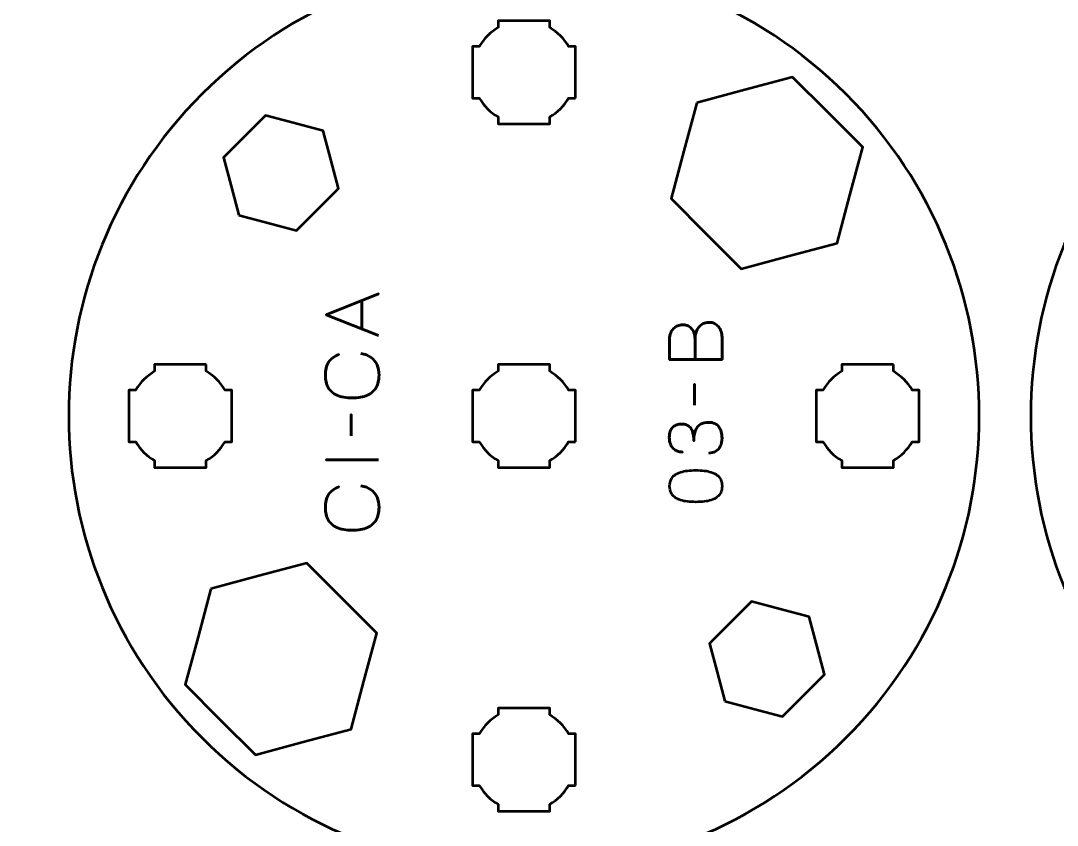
# Model space of a CAD drawing. Header units: centimetres. Extents: x -21 to 0, y -29.7 to 0.
# Drawn here: x -17.33 to -11.3, y -11.23 to -6.55 of the extents above; entities that cross this region are included whole.
import ezdxf

# ---------------------------------------------------------------- set-up
doc = ezdxf.new("R2010")
doc.units = ezdxf.units.CM
doc.header["$MEASUREMENT"] = 0
doc.layers.add('Layer 1', color=7, linetype='Continuous')

msp = doc.modelspace()

# ---------------------------------------------------------------- linework, layer by layer
at = {"layer": 'Layer 1', "color": 1, "lineweight": 53}
msp.add_open_spline([(-21.00003, -29.19995), (-21.00003, -29.19995), (-21.00003, -2.29992), (-21.00003, -2.29992), (-21.00003, -2.29992), (-21.00003, -2.21709), (-20.93286, -2.14992), (-20.85003, -2.14992), (-20.85003, -2.14992), (-20.7672, -2.14992), (-20.70003, -2.08275), (-20.70003, -1.99992), (-20.70003, -1.99992), (-20.70003, -1.91709), (-20.7672, -1.84992), (-20.85003, -1.84992), (-20.85003, -1.84992), (-20.93286, -1.84992), (-21.00003, -1.78275), (-21.00003, -1.69992), (-21.00003, -1.69992), (-21.00003, -1.61709), (-20.93286, -1.54992), (-20.85003, -1.54992), (-20.85003, -1.54992), (-20.7672, -1.54992), (-20.70003, -1.48275), (-20.70003, -1.39992), (-20.70003, -1.39992), (-20.70003, -1.31709), (-20.7672, -1.24992), (-20.85003, -1.24992), (-20.85003, -1.24992), (-20.93286, -1.24992), (-21.00003, -1.18275), (-21.00003, -1.09992), (-21.00003, -1.09992), (-21.00003, -1.09992), (-21.00003, -0.49992), (-21.00003, -0.49992), (-21.00003, -0.49992), (-21.00003, -0.22295), (-20.77694, 0.00004), (-20.49994, 0.00004), (-20.49994, 0.00004), (-20.49994, 0.00004), (-0.50008, 0.00004), (-0.50008, 0.00004), (-0.50008, 0.00004), (-0.22294, 0.00004), (0.00002, -0.22295), (0.00002, -0.49992), (0.00002, -0.49992), (0.00002, -0.49992), (0.00002, -29.19995), (0.00002, -29.19995), (0.00002, -29.19995), (0.00002, -29.47695), (-0.22294, -29.70004), (-0.50008, -29.70004), (-0.50008, -29.70004), (-0.50008, -29.70004), (-20.49994, -29.70004), (-20.49994, -29.70004), (-20.49994, -29.70004), (-20.77694, -29.70004), (-21.00003, -29.47695), (-21.00003, -29.19995)], degree=3, knots=[0, 0, 0, 0, 0.0588235, 0.0588235, 0.0588235, 0.0588235, 0.1176471, 0.1176471, 0.1176471, 0.1176471, 0.1764706, 0.1764706, 0.1764706, 0.1764706, 0.2352941, 0.2352941, 0.2352941, 0.2352941, 0.2941176, 0.2941176, 0.2941176, 0.2941176, 0.3529412, 0.3529412, 0.3529412, 0.3529412, 0.4117647, 0.4117647, 0.4117647, 0.4117647, 0.4705882, 0.4705882, 0.4705882, 0.4705882, 0.5294118, 0.5294118, 0.5294118, 0.5294118, 0.5882353, 0.5882353, 0.5882353, 0.5882353, 0.6470588, 0.6470588, 0.6470588, 0.6470588, 0.7058824, 0.7058824, 0.7058824, 0.7058824, 0.7647059, 0.7647059, 0.7647059, 0.7647059, 0.8235294, 0.8235294, 0.8235294, 0.8235294, 0.8823529, 0.8823529, 0.8823529, 0.8823529, 0.9411765, 0.9411765, 0.9411765, 0.9411765, 1, 1, 1, 1], dxfattribs=at)
at = {"layer": 'Layer 1', "color": 3, "lineweight": 53}
for points in [[(-16.27376, -6.97604), (-15.23906, -5.94134), (-13.56082, -5.94134), (-12.52609, -6.97607), (-12.52609, -6.97607), (-11.49139, -8.01077), (-11.49139, -9.68901), (-12.52609, -10.72371), (-12.52609, -10.72371), (-13.56082, -11.75843), (-15.23906, -11.75843), (-16.27376, -10.72373), (-16.27376, -10.72373), (-17.30849, -9.68901), (-17.30849, -8.01077), (-16.27376, -6.97604)], [(-10.67382, -6.9761), (-9.63912, -5.9414), (-7.96088, -5.9414), (-6.92615, -6.97613), (-6.92615, -6.97613), (-5.89145, -8.01083), (-5.89145, -9.68907), (-6.92615, -10.72377), (-6.92615, -10.72377), (-7.96088, -11.75849), (-9.63912, -11.75849), (-10.67382, -10.72379), (-10.67382, -10.72379), (-11.70855, -9.68907), (-11.70855, -8.01083), (-10.67382, -6.9761)]]:
    msp.add_open_spline(points, degree=3, knots=[0, 0, 0, 0, 0.25, 0.25, 0.25, 0.25, 0.5, 0.5, 0.5, 0.5, 0.75, 0.75, 0.75, 0.75, 1, 1, 1, 1], dxfattribs=at)
at = {"layer": 'Layer 1', "lineweight": 53}
for points, knots in [([(-14.09997, -6.99992), (-14.09997, -6.99992), (-14.14017, -6.99992), (-14.14017, -6.99992), (-14.14017, -6.99992), (-14.1665, -7.04544), (-14.20446, -7.08337), (-14.24997, -7.1097), (-14.24997, -7.1097), (-14.24997, -7.1097), (-14.24997, -7.14992), (-14.24997, -7.14992), (-14.24997, -7.14992), (-14.24997, -7.14992), (-14.54997, -7.14992), (-14.54997, -7.14992), (-14.54997, -7.14992), (-14.54997, -7.14992), (-14.54997, -7.10973), (-14.54997, -7.10973), (-14.54997, -7.10973), (-14.5955, -7.0834), (-14.63349, -7.04545), (-14.65985, -6.99992), (-14.65985, -6.99992), (-14.65985, -6.99992), (-14.69997, -6.99992), (-14.69997, -6.99992), (-14.69997, -6.99992), (-14.69997, -6.99992), (-14.69997, -6.8545), (-14.69997, -6.8545), (-14.69997, -6.8545), (-14.69997, -6.8545), (-14.70003, -6.84985), (-14.70003, -6.84985), (-14.70003, -6.84985), (-14.70003, -6.84985), (-14.69997, -6.84521), (-14.69997, -6.84521), (-14.69997, -6.84521), (-14.69997, -6.84521), (-14.69997, -6.69992), (-14.69997, -6.69992), (-14.69997, -6.69992), (-14.69997, -6.69992), (-14.6599, -6.69992), (-14.6599, -6.69992), (-14.6599, -6.69992), (-14.63355, -6.65435), (-14.59555, -6.61634), (-14.54997, -6.58998), (-14.54997, -6.58998), (-14.54997, -6.58998), (-14.54997, -6.54992), (-14.54997, -6.54992), (-14.54997, -6.54992), (-14.54997, -6.54992), (-14.40669, -6.54992), (-14.40669, -6.54992), (-14.40669, -6.54992), (-14.40669, -6.54992), (-14.40002, -6.54984), (-14.40002, -6.54984), (-14.40002, -6.54984), (-14.40002, -6.54984), (-14.39334, -6.54992), (-14.39334, -6.54992), (-14.39334, -6.54992), (-14.39334, -6.54992), (-14.24997, -6.54992), (-14.24997, -6.54992), (-14.24997, -6.54992), (-14.24997, -6.54992), (-14.24997, -6.59002), (-14.24997, -6.59002), (-14.24997, -6.59002), (-14.20443, -6.61638), (-14.16645, -6.65437), (-14.14012, -6.69992), (-14.14012, -6.69992), (-14.14012, -6.69992), (-14.09997, -6.69992), (-14.09997, -6.69992), (-14.09997, -6.69992), (-14.09997, -6.69992), (-14.09997, -6.99992), (-14.09997, -6.99992)], [0, 0, 0, 0, 0.0454545, 0.0454545, 0.0454545, 0.0454545, 0.0909091, 0.0909091, 0.0909091, 0.0909091, 0.1363636, 0.1363636, 0.1363636, 0.1363636, 0.1818182, 0.1818182, 0.1818182, 0.1818182, 0.2272727, 0.2272727, 0.2272727, 0.2272727, 0.2727273, 0.2727273, 0.2727273, 0.2727273, 0.3181818, 0.3181818, 0.3181818, 0.3181818, 0.3636364, 0.3636364, 0.3636364, 0.3636364, 0.4090909, 0.4090909, 0.4090909, 0.4090909, 0.4545455, 0.4545455, 0.4545455, 0.4545455, 0.5, 0.5, 0.5, 0.5, 0.5454545, 0.5454545, 0.5454545, 0.5454545, 0.5909091, 0.5909091, 0.5909091, 0.5909091, 0.6363636, 0.6363636, 0.6363636, 0.6363636, 0.6818182, 0.6818182, 0.6818182, 0.6818182, 0.7272727, 0.7272727, 0.7272727, 0.7272727, 0.7727273, 0.7727273, 0.7727273, 0.7727273, 0.8181818, 0.8181818, 0.8181818, 0.8181818, 0.8636364, 0.8636364, 0.8636364, 0.8636364, 0.9090909, 0.9090909, 0.9090909, 0.9090909, 0.9545455, 0.9545455, 0.9545455, 0.9545455, 1, 1, 1, 1]), ([(-13.39397, -7.02743), (-13.39397, -7.02743), (-13.11514, -6.95272), (-13.11514, -6.95272), (-13.11514, -6.95272), (-13.11514, -6.95272), (-12.8363, -6.878), (-12.8363, -6.878), (-12.8363, -6.878), (-12.8363, -6.878), (-12.63217, -7.08212), (-12.63217, -7.08212), (-12.63217, -7.08212), (-12.63217, -7.08212), (-12.42805, -7.28625), (-12.42805, -7.28625), (-12.42805, -7.28625), (-12.42805, -7.28625), (-12.50277, -7.56509), (-12.50277, -7.56509), (-12.50277, -7.56509), (-12.50277, -7.56509), (-12.57748, -7.84392), (-12.57748, -7.84392), (-12.57748, -7.84392), (-12.57748, -7.84392), (-12.85631, -7.91864), (-12.85631, -7.91864), (-12.85631, -7.91864), (-12.85631, -7.91864), (-13.13516, -7.99335), (-13.13516, -7.99335), (-13.13516, -7.99335), (-13.13516, -7.99335), (-13.33928, -7.78923), (-13.33928, -7.78923), (-13.33928, -7.78923), (-13.33928, -7.78923), (-13.5434, -7.58511), (-13.5434, -7.58511), (-13.5434, -7.58511), (-13.5434, -7.58511), (-13.46869, -7.30626), (-13.46869, -7.30626), (-13.46869, -7.30626), (-13.46869, -7.30626), (-13.39397, -7.02743), (-13.39397, -7.02743)], [0, 0, 0, 0, 0.0833333, 0.0833333, 0.0833333, 0.0833333, 0.1666667, 0.1666667, 0.1666667, 0.1666667, 0.25, 0.25, 0.25, 0.25, 0.3333333, 0.3333333, 0.3333333, 0.3333333, 0.4166667, 0.4166667, 0.4166667, 0.4166667, 0.5, 0.5, 0.5, 0.5, 0.5833333, 0.5833333, 0.5833333, 0.5833333, 0.6666667, 0.6666667, 0.6666667, 0.6666667, 0.75, 0.75, 0.75, 0.75, 0.8333333, 0.8333333, 0.8333333, 0.8333333, 0.9166667, 0.9166667, 0.9166667, 0.9166667, 1, 1, 1, 1]), ([(-16.0591, -7.68063), (-16.0591, -7.68063), (-16.10393, -7.51333), (-16.10393, -7.51333), (-16.10393, -7.51333), (-16.10393, -7.51333), (-16.14876, -7.34602), (-16.14876, -7.34602), (-16.14876, -7.34602), (-16.14876, -7.34602), (-16.02628, -7.22355), (-16.02628, -7.22355), (-16.02628, -7.22355), (-16.02628, -7.22355), (-15.90381, -7.10107), (-15.90381, -7.10107), (-15.90381, -7.10107), (-15.90381, -7.10107), (-15.7365, -7.1459), (-15.7365, -7.1459), (-15.7365, -7.1459), (-15.7365, -7.1459), (-15.5692, -7.19073), (-15.5692, -7.19073), (-15.5692, -7.19073), (-15.5692, -7.19073), (-15.52437, -7.35803), (-15.52437, -7.35803), (-15.52437, -7.35803), (-15.52437, -7.35803), (-15.47954, -7.52534), (-15.47954, -7.52534), (-15.47954, -7.52534), (-15.47954, -7.52534), (-15.60202, -7.64781), (-15.60202, -7.64781), (-15.60202, -7.64781), (-15.60202, -7.64781), (-15.72449, -7.77029), (-15.72449, -7.77029), (-15.72449, -7.77029), (-15.72449, -7.77029), (-15.8918, -7.72546), (-15.8918, -7.72546), (-15.8918, -7.72546), (-15.8918, -7.72546), (-16.0591, -7.68063), (-16.0591, -7.68063)], [0, 0, 0, 0, 0.0833333, 0.0833333, 0.0833333, 0.0833333, 0.1666667, 0.1666667, 0.1666667, 0.1666667, 0.25, 0.25, 0.25, 0.25, 0.3333333, 0.3333333, 0.3333333, 0.3333333, 0.4166667, 0.4166667, 0.4166667, 0.4166667, 0.5, 0.5, 0.5, 0.5, 0.5833333, 0.5833333, 0.5833333, 0.5833333, 0.6666667, 0.6666667, 0.6666667, 0.6666667, 0.75, 0.75, 0.75, 0.75, 0.8333333, 0.8333333, 0.8333333, 0.8333333, 0.9166667, 0.9166667, 0.9166667, 0.9166667, 1, 1, 1, 1]), ([(-16.24996, -8.54985), (-16.24996, -8.54985), (-16.24996, -8.59005), (-16.24996, -8.59005), (-16.24996, -8.59005), (-16.20444, -8.61638), (-16.16651, -8.65434), (-16.14018, -8.69985), (-16.14018, -8.69985), (-16.14018, -8.69985), (-16.09996, -8.69985), (-16.09996, -8.69985), (-16.09996, -8.69985), (-16.09996, -8.69985), (-16.09996, -8.99985), (-16.09996, -8.99985), (-16.09996, -8.99985), (-16.09996, -8.99985), (-16.14015, -8.99985), (-16.14015, -8.99985), (-16.14015, -8.99985), (-16.16648, -9.04538), (-16.20443, -9.08337), (-16.24996, -9.10973), (-16.24996, -9.10973), (-16.24996, -9.10973), (-16.24996, -9.14985), (-16.24996, -9.14985), (-16.24996, -9.14985), (-16.24996, -9.14985), (-16.39538, -9.14985), (-16.39538, -9.14985), (-16.39538, -9.14985), (-16.39538, -9.14985), (-16.40003, -9.14991), (-16.40003, -9.14991), (-16.40003, -9.14991), (-16.40003, -9.14991), (-16.40467, -9.14985), (-16.40467, -9.14985), (-16.40467, -9.14985), (-16.40467, -9.14985), (-16.54996, -9.14985), (-16.54996, -9.14985), (-16.54996, -9.14985), (-16.54996, -9.14985), (-16.54996, -9.10978), (-16.54996, -9.10978), (-16.54996, -9.10978), (-16.59553, -9.08343), (-16.63354, -9.04543), (-16.6599, -8.99985), (-16.6599, -8.99985), (-16.6599, -8.99985), (-16.69996, -8.99985), (-16.69996, -8.99985), (-16.69996, -8.99985), (-16.69996, -8.99985), (-16.69996, -8.85657), (-16.69996, -8.85657), (-16.69996, -8.85657), (-16.69996, -8.85657), (-16.70004, -8.8499), (-16.70004, -8.8499), (-16.70004, -8.8499), (-16.70004, -8.8499), (-16.69996, -8.84322), (-16.69996, -8.84322), (-16.69996, -8.84322), (-16.69996, -8.84322), (-16.69996, -8.69985), (-16.69996, -8.69985), (-16.69996, -8.69985), (-16.69996, -8.69985), (-16.65986, -8.69985), (-16.65986, -8.69985), (-16.65986, -8.69985), (-16.6335, -8.65431), (-16.59551, -8.61633), (-16.54996, -8.59), (-16.54996, -8.59), (-16.54996, -8.59), (-16.54996, -8.54985), (-16.54996, -8.54985), (-16.54996, -8.54985), (-16.54996, -8.54985), (-16.24996, -8.54985), (-16.24996, -8.54985)], [0, 0, 0, 0, 0.0454545, 0.0454545, 0.0454545, 0.0454545, 0.0909091, 0.0909091, 0.0909091, 0.0909091, 0.1363636, 0.1363636, 0.1363636, 0.1363636, 0.1818182, 0.1818182, 0.1818182, 0.1818182, 0.2272727, 0.2272727, 0.2272727, 0.2272727, 0.2727273, 0.2727273, 0.2727273, 0.2727273, 0.3181818, 0.3181818, 0.3181818, 0.3181818, 0.3636364, 0.3636364, 0.3636364, 0.3636364, 0.4090909, 0.4090909, 0.4090909, 0.4090909, 0.4545455, 0.4545455, 0.4545455, 0.4545455, 0.5, 0.5, 0.5, 0.5, 0.5454545, 0.5454545, 0.5454545, 0.5454545, 0.5909091, 0.5909091, 0.5909091, 0.5909091, 0.6363636, 0.6363636, 0.6363636, 0.6363636, 0.6818182, 0.6818182, 0.6818182, 0.6818182, 0.7272727, 0.7272727, 0.7272727, 0.7272727, 0.7727273, 0.7727273, 0.7727273, 0.7727273, 0.8181818, 0.8181818, 0.8181818, 0.8181818, 0.8636364, 0.8636364, 0.8636364, 0.8636364, 0.9090909, 0.9090909, 0.9090909, 0.9090909, 0.9545455, 0.9545455, 0.9545455, 0.9545455, 1, 1, 1, 1]), ([(-14.09997, -8.99992), (-14.09997, -8.99992), (-14.14017, -8.99992), (-14.14017, -8.99992), (-14.14017, -8.99992), (-14.1665, -9.04544), (-14.20446, -9.08337), (-14.24997, -9.1097), (-14.24997, -9.1097), (-14.24997, -9.1097), (-14.24997, -9.14992), (-14.24997, -9.14992), (-14.24997, -9.14992), (-14.24997, -9.14992), (-14.54997, -9.14992), (-14.54997, -9.14992), (-14.54997, -9.14992), (-14.54997, -9.14992), (-14.54997, -9.10973), (-14.54997, -9.10973), (-14.54997, -9.10973), (-14.5955, -9.0834), (-14.63349, -9.04545), (-14.65985, -8.99992), (-14.65985, -8.99992), (-14.65985, -8.99992), (-14.69997, -8.99992), (-14.69997, -8.99992), (-14.69997, -8.99992), (-14.69997, -8.99992), (-14.69997, -8.8545), (-14.69997, -8.8545), (-14.69997, -8.8545), (-14.69997, -8.8545), (-14.70003, -8.84985), (-14.70003, -8.84985), (-14.70003, -8.84985), (-14.70003, -8.84985), (-14.69997, -8.84521), (-14.69997, -8.84521), (-14.69997, -8.84521), (-14.69997, -8.84521), (-14.69997, -8.69992), (-14.69997, -8.69992), (-14.69997, -8.69992), (-14.69997, -8.69992), (-14.6599, -8.69992), (-14.6599, -8.69992), (-14.6599, -8.69992), (-14.63355, -8.65435), (-14.59555, -8.61634), (-14.54997, -8.58998), (-14.54997, -8.58998), (-14.54997, -8.58998), (-14.54997, -8.54992), (-14.54997, -8.54992), (-14.54997, -8.54992), (-14.54997, -8.54992), (-14.40669, -8.54992), (-14.40669, -8.54992), (-14.40669, -8.54992), (-14.40669, -8.54992), (-14.40002, -8.54984), (-14.40002, -8.54984), (-14.40002, -8.54984), (-14.40002, -8.54984), (-14.39334, -8.54992), (-14.39334, -8.54992), (-14.39334, -8.54992), (-14.39334, -8.54992), (-14.24997, -8.54992), (-14.24997, -8.54992), (-14.24997, -8.54992), (-14.24997, -8.54992), (-14.24997, -8.59002), (-14.24997, -8.59002), (-14.24997, -8.59002), (-14.20443, -8.61638), (-14.16645, -8.65437), (-14.14012, -8.69992), (-14.14012, -8.69992), (-14.14012, -8.69992), (-14.09997, -8.69992), (-14.09997, -8.69992), (-14.09997, -8.69992), (-14.09997, -8.69992), (-14.09997, -8.99992), (-14.09997, -8.99992)], [0, 0, 0, 0, 0.0454545, 0.0454545, 0.0454545, 0.0454545, 0.0909091, 0.0909091, 0.0909091, 0.0909091, 0.1363636, 0.1363636, 0.1363636, 0.1363636, 0.1818182, 0.1818182, 0.1818182, 0.1818182, 0.2272727, 0.2272727, 0.2272727, 0.2272727, 0.2727273, 0.2727273, 0.2727273, 0.2727273, 0.3181818, 0.3181818, 0.3181818, 0.3181818, 0.3636364, 0.3636364, 0.3636364, 0.3636364, 0.4090909, 0.4090909, 0.4090909, 0.4090909, 0.4545455, 0.4545455, 0.4545455, 0.4545455, 0.5, 0.5, 0.5, 0.5, 0.5454545, 0.5454545, 0.5454545, 0.5454545, 0.5909091, 0.5909091, 0.5909091, 0.5909091, 0.6363636, 0.6363636, 0.6363636, 0.6363636, 0.6818182, 0.6818182, 0.6818182, 0.6818182, 0.7272727, 0.7272727, 0.7272727, 0.7272727, 0.7727273, 0.7727273, 0.7727273, 0.7727273, 0.8181818, 0.8181818, 0.8181818, 0.8181818, 0.8636364, 0.8636364, 0.8636364, 0.8636364, 0.9090909, 0.9090909, 0.9090909, 0.9090909, 0.9545455, 0.9545455, 0.9545455, 0.9545455, 1, 1, 1, 1]), ([(-12.24996, -8.54985), (-12.24996, -8.54985), (-12.24996, -8.59005), (-12.24996, -8.59005), (-12.24996, -8.59005), (-12.20444, -8.61638), (-12.16651, -8.65434), (-12.14018, -8.69985), (-12.14018, -8.69985), (-12.14018, -8.69985), (-12.09996, -8.69985), (-12.09996, -8.69985), (-12.09996, -8.69985), (-12.09996, -8.69985), (-12.09996, -8.99985), (-12.09996, -8.99985), (-12.09996, -8.99985), (-12.09996, -8.99985), (-12.14015, -8.99985), (-12.14015, -8.99985), (-12.14015, -8.99985), (-12.16648, -9.04538), (-12.20443, -9.08337), (-12.24996, -9.10973), (-12.24996, -9.10973), (-12.24996, -9.10973), (-12.24996, -9.14985), (-12.24996, -9.14985), (-12.24996, -9.14985), (-12.24996, -9.14985), (-12.39538, -9.14985), (-12.39538, -9.14985), (-12.39538, -9.14985), (-12.39538, -9.14985), (-12.40003, -9.14991), (-12.40003, -9.14991), (-12.40003, -9.14991), (-12.40003, -9.14991), (-12.40467, -9.14985), (-12.40467, -9.14985), (-12.40467, -9.14985), (-12.40467, -9.14985), (-12.54996, -9.14985), (-12.54996, -9.14985), (-12.54996, -9.14985), (-12.54996, -9.14985), (-12.54996, -9.10978), (-12.54996, -9.10978), (-12.54996, -9.10978), (-12.59553, -9.08343), (-12.63354, -9.04543), (-12.6599, -8.99985), (-12.6599, -8.99985), (-12.6599, -8.99985), (-12.69996, -8.99985), (-12.69996, -8.99985), (-12.69996, -8.99985), (-12.69996, -8.99985), (-12.69996, -8.85657), (-12.69996, -8.85657), (-12.69996, -8.85657), (-12.69996, -8.85657), (-12.70004, -8.8499), (-12.70004, -8.8499), (-12.70004, -8.8499), (-12.70004, -8.8499), (-12.69996, -8.84322), (-12.69996, -8.84322), (-12.69996, -8.84322), (-12.69996, -8.84322), (-12.69996, -8.69985), (-12.69996, -8.69985), (-12.69996, -8.69985), (-12.69996, -8.69985), (-12.65986, -8.69985), (-12.65986, -8.69985), (-12.65986, -8.69985), (-12.6335, -8.65431), (-12.59551, -8.61633), (-12.54996, -8.59), (-12.54996, -8.59), (-12.54996, -8.59), (-12.54996, -8.54985), (-12.54996, -8.54985), (-12.54996, -8.54985), (-12.54996, -8.54985), (-12.24996, -8.54985), (-12.24996, -8.54985)], [0, 0, 0, 0, 0.0454545, 0.0454545, 0.0454545, 0.0454545, 0.0909091, 0.0909091, 0.0909091, 0.0909091, 0.1363636, 0.1363636, 0.1363636, 0.1363636, 0.1818182, 0.1818182, 0.1818182, 0.1818182, 0.2272727, 0.2272727, 0.2272727, 0.2272727, 0.2727273, 0.2727273, 0.2727273, 0.2727273, 0.3181818, 0.3181818, 0.3181818, 0.3181818, 0.3636364, 0.3636364, 0.3636364, 0.3636364, 0.4090909, 0.4090909, 0.4090909, 0.4090909, 0.4545455, 0.4545455, 0.4545455, 0.4545455, 0.5, 0.5, 0.5, 0.5, 0.5454545, 0.5454545, 0.5454545, 0.5454545, 0.5909091, 0.5909091, 0.5909091, 0.5909091, 0.6363636, 0.6363636, 0.6363636, 0.6363636, 0.6818182, 0.6818182, 0.6818182, 0.6818182, 0.7272727, 0.7272727, 0.7272727, 0.7272727, 0.7727273, 0.7727273, 0.7727273, 0.7727273, 0.8181818, 0.8181818, 0.8181818, 0.8181818, 0.8636364, 0.8636364, 0.8636364, 0.8636364, 0.9090909, 0.9090909, 0.9090909, 0.9090909, 0.9545455, 0.9545455, 0.9545455, 0.9545455, 1, 1, 1, 1]), ([(-16.2224, -9.85586), (-16.2224, -9.85586), (-15.94357, -9.78114), (-15.94357, -9.78114), (-15.94357, -9.78114), (-15.94357, -9.78114), (-15.66472, -9.70643), (-15.66472, -9.70643), (-15.66472, -9.70643), (-15.66472, -9.70643), (-15.4606, -9.91055), (-15.4606, -9.91055), (-15.4606, -9.91055), (-15.4606, -9.91055), (-15.25648, -10.11467), (-15.25648, -10.11467), (-15.25648, -10.11467), (-15.25648, -10.11467), (-15.33119, -10.39352), (-15.33119, -10.39352), (-15.33119, -10.39352), (-15.33119, -10.39352), (-15.40591, -10.67235), (-15.40591, -10.67235), (-15.40591, -10.67235), (-15.40591, -10.67235), (-15.68474, -10.74706), (-15.68474, -10.74706), (-15.68474, -10.74706), (-15.68474, -10.74706), (-15.96358, -10.82178), (-15.96358, -10.82178), (-15.96358, -10.82178), (-15.96358, -10.82178), (-16.16771, -10.61766), (-16.16771, -10.61766), (-16.16771, -10.61766), (-16.16771, -10.61766), (-16.37183, -10.41353), (-16.37183, -10.41353), (-16.37183, -10.41353), (-16.37183, -10.41353), (-16.29711, -10.13469), (-16.29711, -10.13469), (-16.29711, -10.13469), (-16.29711, -10.13469), (-16.2224, -9.85586), (-16.2224, -9.85586)], [0, 0, 0, 0, 0.0833333, 0.0833333, 0.0833333, 0.0833333, 0.1666667, 0.1666667, 0.1666667, 0.1666667, 0.25, 0.25, 0.25, 0.25, 0.3333333, 0.3333333, 0.3333333, 0.3333333, 0.4166667, 0.4166667, 0.4166667, 0.4166667, 0.5, 0.5, 0.5, 0.5, 0.5833333, 0.5833333, 0.5833333, 0.5833333, 0.6666667, 0.6666667, 0.6666667, 0.6666667, 0.75, 0.75, 0.75, 0.75, 0.8333333, 0.8333333, 0.8333333, 0.8333333, 0.9166667, 0.9166667, 0.9166667, 0.9166667, 1, 1, 1, 1]), ([(-13.23069, -10.50905), (-13.23069, -10.50905), (-13.27552, -10.34175), (-13.27552, -10.34175), (-13.27552, -10.34175), (-13.27552, -10.34175), (-13.32035, -10.17444), (-13.32035, -10.17444), (-13.32035, -10.17444), (-13.32035, -10.17444), (-13.19787, -10.05197), (-13.19787, -10.05197), (-13.19787, -10.05197), (-13.19787, -10.05197), (-13.0754, -9.92949), (-13.0754, -9.92949), (-13.0754, -9.92949), (-13.0754, -9.92949), (-12.90809, -9.97432), (-12.90809, -9.97432), (-12.90809, -9.97432), (-12.90809, -9.97432), (-12.74079, -10.01915), (-12.74079, -10.01915), (-12.74079, -10.01915), (-12.74079, -10.01915), (-12.69596, -10.18645), (-12.69596, -10.18645), (-12.69596, -10.18645), (-12.69596, -10.18645), (-12.65113, -10.35376), (-12.65113, -10.35376), (-12.65113, -10.35376), (-12.65113, -10.35376), (-12.77361, -10.47623), (-12.77361, -10.47623), (-12.77361, -10.47623), (-12.77361, -10.47623), (-12.89608, -10.59871), (-12.89608, -10.59871), (-12.89608, -10.59871), (-12.89608, -10.59871), (-13.06339, -10.55388), (-13.06339, -10.55388), (-13.06339, -10.55388), (-13.06339, -10.55388), (-13.23069, -10.50905), (-13.23069, -10.50905)], [0, 0, 0, 0, 0.0833333, 0.0833333, 0.0833333, 0.0833333, 0.1666667, 0.1666667, 0.1666667, 0.1666667, 0.25, 0.25, 0.25, 0.25, 0.3333333, 0.3333333, 0.3333333, 0.3333333, 0.4166667, 0.4166667, 0.4166667, 0.4166667, 0.5, 0.5, 0.5, 0.5, 0.5833333, 0.5833333, 0.5833333, 0.5833333, 0.6666667, 0.6666667, 0.6666667, 0.6666667, 0.75, 0.75, 0.75, 0.75, 0.8333333, 0.8333333, 0.8333333, 0.8333333, 0.9166667, 0.9166667, 0.9166667, 0.9166667, 1, 1, 1, 1]), ([(-14.09997, -10.99992), (-14.09997, -10.99992), (-14.14017, -10.99992), (-14.14017, -10.99992), (-14.14017, -10.99992), (-14.1665, -11.04544), (-14.20446, -11.08337), (-14.24997, -11.1097), (-14.24997, -11.1097), (-14.24997, -11.1097), (-14.24997, -11.14992), (-14.24997, -11.14992), (-14.24997, -11.14992), (-14.24997, -11.14992), (-14.54997, -11.14992), (-14.54997, -11.14992), (-14.54997, -11.14992), (-14.54997, -11.14992), (-14.54997, -11.10973), (-14.54997, -11.10973), (-14.54997, -11.10973), (-14.5955, -11.0834), (-14.63349, -11.04545), (-14.65985, -10.99992), (-14.65985, -10.99992), (-14.65985, -10.99992), (-14.69997, -10.99992), (-14.69997, -10.99992), (-14.69997, -10.99992), (-14.69997, -10.99992), (-14.69997, -10.8545), (-14.69997, -10.8545), (-14.69997, -10.8545), (-14.69997, -10.8545), (-14.70003, -10.84985), (-14.70003, -10.84985), (-14.70003, -10.84985), (-14.70003, -10.84985), (-14.69997, -10.84521), (-14.69997, -10.84521), (-14.69997, -10.84521), (-14.69997, -10.84521), (-14.69997, -10.69992), (-14.69997, -10.69992), (-14.69997, -10.69992), (-14.69997, -10.69992), (-14.6599, -10.69992), (-14.6599, -10.69992), (-14.6599, -10.69992), (-14.63355, -10.65435), (-14.59555, -10.61634), (-14.54997, -10.58998), (-14.54997, -10.58998), (-14.54997, -10.58998), (-14.54997, -10.54992), (-14.54997, -10.54992), (-14.54997, -10.54992), (-14.54997, -10.54992), (-14.40669, -10.54992), (-14.40669, -10.54992), (-14.40669, -10.54992), (-14.40669, -10.54992), (-14.40002, -10.54984), (-14.40002, -10.54984), (-14.40002, -10.54984), (-14.40002, -10.54984), (-14.39334, -10.54992), (-14.39334, -10.54992), (-14.39334, -10.54992), (-14.39334, -10.54992), (-14.24997, -10.54992), (-14.24997, -10.54992), (-14.24997, -10.54992), (-14.24997, -10.54992), (-14.24997, -10.59002), (-14.24997, -10.59002), (-14.24997, -10.59002), (-14.20443, -10.61638), (-14.16645, -10.65437), (-14.14012, -10.69992), (-14.14012, -10.69992), (-14.14012, -10.69992), (-14.09997, -10.69992), (-14.09997, -10.69992), (-14.09997, -10.69992), (-14.09997, -10.69992), (-14.09997, -10.99992), (-14.09997, -10.99992)], [0, 0, 0, 0, 0.0454545, 0.0454545, 0.0454545, 0.0454545, 0.0909091, 0.0909091, 0.0909091, 0.0909091, 0.1363636, 0.1363636, 0.1363636, 0.1363636, 0.1818182, 0.1818182, 0.1818182, 0.1818182, 0.2272727, 0.2272727, 0.2272727, 0.2272727, 0.2727273, 0.2727273, 0.2727273, 0.2727273, 0.3181818, 0.3181818, 0.3181818, 0.3181818, 0.3636364, 0.3636364, 0.3636364, 0.3636364, 0.4090909, 0.4090909, 0.4090909, 0.4090909, 0.4545455, 0.4545455, 0.4545455, 0.4545455, 0.5, 0.5, 0.5, 0.5, 0.5454545, 0.5454545, 0.5454545, 0.5454545, 0.5909091, 0.5909091, 0.5909091, 0.5909091, 0.6363636, 0.6363636, 0.6363636, 0.6363636, 0.6818182, 0.6818182, 0.6818182, 0.6818182, 0.7272727, 0.7272727, 0.7272727, 0.7272727, 0.7727273, 0.7727273, 0.7727273, 0.7727273, 0.8181818, 0.8181818, 0.8181818, 0.8181818, 0.8636364, 0.8636364, 0.8636364, 0.8636364, 0.9090909, 0.9090909, 0.9090909, 0.9090909, 0.9545455, 0.9545455, 0.9545455, 0.9545455, 1, 1, 1, 1])]:
    msp.add_open_spline(points, degree=3, knots=knots, dxfattribs=at)
at = {"layer": 'Layer 1', "color": 5, "lineweight": 53}
for points, knots in [([(-15.2471, -8.38171), (-15.2471, -8.38171), (-15.55232, -8.26064), (-15.55232, -8.26064), (-15.55232, -8.26064), (-15.55232, -8.26064), (-15.2471, -8.13914), (-15.2471, -8.13914), (-15.2471, -8.13914), (-15.2471, -8.13914), (-15.55232, -8.26064), (-15.55232, -8.26064), (-15.55232, -8.26064), (-15.55232, -8.26064), (-15.2471, -8.38171), (-15.2471, -8.38171)], [0, 0, 0, 0, 0.25, 0.25, 0.25, 0.25, 0.5, 0.5, 0.5, 0.5, 0.75, 0.75, 0.75, 0.75, 1, 1, 1, 1]), ([(-15.3432, -8.34361), (-15.3432, -8.34361), (-15.3432, -8.17767), (-15.3432, -8.17767), (-15.3432, -8.17767), (-15.3432, -8.17767), (-15.3432, -8.34361), (-15.3432, -8.34361)], [0, 0, 0, 0, 0.5, 0.5, 0.5, 0.5, 1, 1, 1, 1]), ([(-13.40423, -8.52138), (-13.40423, -8.52138), (-13.40423, -8.40412), (-13.40423, -8.40412), (-13.40423, -8.40412), (-13.4043, -8.38888), (-13.40641, -8.3759), (-13.41058, -8.36496), (-13.41058, -8.36496), (-13.41467, -8.35409), (-13.42024, -8.34528), (-13.42723, -8.33843), (-13.42723, -8.33843), (-13.43421, -8.33159), (-13.44211, -8.32665), (-13.45086, -8.32354), (-13.45086, -8.32354), (-13.45954, -8.32051), (-13.46857, -8.3191), (-13.47788, -8.31945), (-13.47788, -8.31945), (-13.4872, -8.31988), (-13.49623, -8.32185), (-13.50505, -8.32538), (-13.50505, -8.32538), (-13.51387, -8.32884), (-13.52184, -8.33406), (-13.52897, -8.3409), (-13.52897, -8.3409), (-13.53609, -8.34774), (-13.54174, -8.35628), (-13.5459, -8.36665), (-13.5459, -8.36665), (-13.55013, -8.37703), (-13.55232, -8.38923), (-13.55239, -8.40327), (-13.55239, -8.40327), (-13.55239, -8.40327), (-13.55239, -8.52138), (-13.55239, -8.52138), (-13.55239, -8.52138), (-13.55239, -8.52138), (-13.24717, -8.52138), (-13.24717, -8.52138), (-13.24717, -8.52138), (-13.24717, -8.52138), (-13.24717, -8.39142), (-13.24717, -8.39142), (-13.24717, -8.39142), (-13.24717, -8.37928), (-13.24893, -8.36799), (-13.25239, -8.35755), (-13.25239, -8.35755), (-13.25592, -8.34711), (-13.26093, -8.33801), (-13.26756, -8.33011), (-13.26756, -8.33011), (-13.27426, -8.32227), (-13.28231, -8.31614), (-13.29183, -8.31176), (-13.29183, -8.31176), (-13.30136, -8.30739), (-13.31215, -8.30513), (-13.32422, -8.30506), (-13.32422, -8.30506), (-13.33635, -8.30534), (-13.34729, -8.30788), (-13.35709, -8.31275), (-13.35709, -8.31275), (-13.3669, -8.31762), (-13.3753, -8.32439), (-13.38228, -8.33314), (-13.38228, -8.33314), (-13.38934, -8.34189), (-13.39477, -8.35233), (-13.39851, -8.36433), (-13.39851, -8.36433), (-13.40225, -8.37632), (-13.40415, -8.38958), (-13.40423, -8.40412), (-13.40423, -8.40412), (-13.40415, -8.38958), (-13.40225, -8.37632), (-13.39851, -8.36433), (-13.39851, -8.36433), (-13.39477, -8.35233), (-13.38934, -8.34189), (-13.38228, -8.33314), (-13.38228, -8.33314), (-13.3753, -8.32439), (-13.3669, -8.31762), (-13.35709, -8.31275), (-13.35709, -8.31275), (-13.34729, -8.30788), (-13.33635, -8.30534), (-13.32422, -8.30506), (-13.32422, -8.30506), (-13.31215, -8.30513), (-13.30136, -8.30739), (-13.29183, -8.31176), (-13.29183, -8.31176), (-13.28231, -8.31614), (-13.27426, -8.32227), (-13.26756, -8.33011), (-13.26756, -8.33011), (-13.26093, -8.33801), (-13.25592, -8.34711), (-13.25239, -8.35755), (-13.25239, -8.35755), (-13.24893, -8.36799), (-13.24717, -8.37928), (-13.24717, -8.39142), (-13.24717, -8.39142), (-13.24717, -8.39142), (-13.24717, -8.52138), (-13.24717, -8.52138), (-13.24717, -8.52138), (-13.24717, -8.52138), (-13.55239, -8.52138), (-13.55239, -8.52138), (-13.55239, -8.52138), (-13.55239, -8.52138), (-13.55239, -8.40327), (-13.55239, -8.40327), (-13.55239, -8.40327), (-13.55232, -8.38923), (-13.55013, -8.37703), (-13.5459, -8.36665), (-13.5459, -8.36665), (-13.54174, -8.35628), (-13.53609, -8.34774), (-13.52897, -8.3409), (-13.52897, -8.3409), (-13.52184, -8.33406), (-13.51387, -8.32884), (-13.50505, -8.32538), (-13.50505, -8.32538), (-13.49623, -8.32185), (-13.4872, -8.31988), (-13.47788, -8.31945), (-13.47788, -8.31945), (-13.46857, -8.3191), (-13.45954, -8.32051), (-13.45086, -8.32354), (-13.45086, -8.32354), (-13.44211, -8.32665), (-13.43421, -8.33159), (-13.42723, -8.33843), (-13.42723, -8.33843), (-13.42024, -8.34528), (-13.41467, -8.35409), (-13.41058, -8.36496), (-13.41058, -8.36496), (-13.40641, -8.3759), (-13.4043, -8.38888), (-13.40423, -8.40412), (-13.40423, -8.40412), (-13.40423, -8.40412), (-13.40423, -8.52138), (-13.40423, -8.52138)], [0, 0, 0, 0, 0.025, 0.025, 0.025, 0.025, 0.05, 0.05, 0.05, 0.05, 0.075, 0.075, 0.075, 0.075, 0.1, 0.1, 0.1, 0.1, 0.125, 0.125, 0.125, 0.125, 0.15, 0.15, 0.15, 0.15, 0.175, 0.175, 0.175, 0.175, 0.2, 0.2, 0.2, 0.2, 0.225, 0.225, 0.225, 0.225, 0.25, 0.25, 0.25, 0.25, 0.275, 0.275, 0.275, 0.275, 0.3, 0.3, 0.3, 0.3, 0.325, 0.325, 0.325, 0.325, 0.35, 0.35, 0.35, 0.35, 0.375, 0.375, 0.375, 0.375, 0.4, 0.4, 0.4, 0.4, 0.425, 0.425, 0.425, 0.425, 0.45, 0.45, 0.45, 0.45, 0.475, 0.475, 0.475, 0.475, 0.5, 0.5, 0.5, 0.5, 0.525, 0.525, 0.525, 0.525, 0.55, 0.55, 0.55, 0.55, 0.575, 0.575, 0.575, 0.575, 0.6, 0.6, 0.6, 0.6, 0.625, 0.625, 0.625, 0.625, 0.65, 0.65, 0.65, 0.65, 0.675, 0.675, 0.675, 0.675, 0.7, 0.7, 0.7, 0.7, 0.725, 0.725, 0.725, 0.725, 0.75, 0.75, 0.75, 0.75, 0.775, 0.775, 0.775, 0.775, 0.8, 0.8, 0.8, 0.8, 0.825, 0.825, 0.825, 0.825, 0.85, 0.85, 0.85, 0.85, 0.875, 0.875, 0.875, 0.875, 0.9, 0.9, 0.9, 0.9, 0.925, 0.925, 0.925, 0.925, 0.95, 0.95, 0.95, 0.95, 0.975, 0.975, 0.975, 0.975, 1, 1, 1, 1]), ([(-15.34955, -8.48585), (-15.32535, -8.49037), (-15.30538, -8.49827), (-15.28972, -8.50935), (-15.28972, -8.50935), (-15.27412, -8.52049), (-15.26255, -8.53475), (-15.255, -8.5521), (-15.255, -8.5521), (-15.24745, -8.56939), (-15.24364, -8.58971), (-15.24371, -8.61285), (-15.24371, -8.61285), (-15.24364, -8.641), (-15.24908, -8.66492), (-15.26015, -8.68454), (-15.26015, -8.68454), (-15.27116, -8.70415), (-15.28816, -8.71911), (-15.31123, -8.72941), (-15.31123, -8.72941), (-15.33431, -8.73971), (-15.36387, -8.74486), (-15.39992, -8.74493), (-15.39992, -8.74493), (-15.43583, -8.74486), (-15.46533, -8.73971), (-15.4884, -8.72941), (-15.4884, -8.72941), (-15.51147, -8.71911), (-15.52854, -8.70415), (-15.53962, -8.68454), (-15.53962, -8.68454), (-15.5507, -8.66492), (-15.5562, -8.641), (-15.55613, -8.61285), (-15.55613, -8.61285), (-15.5562, -8.58272), (-15.54978, -8.55747), (-15.53687, -8.53715), (-15.53687, -8.53715), (-15.52396, -8.5169), (-15.50399, -8.50201), (-15.47697, -8.49263), (-15.47697, -8.49263), (-15.50399, -8.50201), (-15.52396, -8.5169), (-15.53687, -8.53715), (-15.53687, -8.53715), (-15.54978, -8.55747), (-15.5562, -8.58272), (-15.55613, -8.61285), (-15.55613, -8.61285), (-15.5562, -8.641), (-15.5507, -8.66492), (-15.53962, -8.68454), (-15.53962, -8.68454), (-15.52854, -8.70415), (-15.51147, -8.71911), (-15.4884, -8.72941), (-15.4884, -8.72941), (-15.46533, -8.73971), (-15.43583, -8.74486), (-15.39992, -8.74493), (-15.39992, -8.74493), (-15.36387, -8.74486), (-15.33431, -8.73971), (-15.31123, -8.72941), (-15.31123, -8.72941), (-15.28816, -8.71911), (-15.27116, -8.70415), (-15.26015, -8.68454), (-15.26015, -8.68454), (-15.24908, -8.66492), (-15.24364, -8.641), (-15.24371, -8.61285), (-15.24371, -8.61285), (-15.24364, -8.58971), (-15.24745, -8.56939), (-15.255, -8.5521), (-15.255, -8.5521), (-15.26255, -8.53475), (-15.27412, -8.52049), (-15.28972, -8.50935), (-15.28972, -8.50935), (-15.30538, -8.49827), (-15.32535, -8.49037), (-15.34955, -8.48585)], [0, 0, 0, 0, 0.0454545, 0.0454545, 0.0454545, 0.0454545, 0.0909091, 0.0909091, 0.0909091, 0.0909091, 0.1363636, 0.1363636, 0.1363636, 0.1363636, 0.1818182, 0.1818182, 0.1818182, 0.1818182, 0.2272727, 0.2272727, 0.2272727, 0.2272727, 0.2727273, 0.2727273, 0.2727273, 0.2727273, 0.3181818, 0.3181818, 0.3181818, 0.3181818, 0.3636364, 0.3636364, 0.3636364, 0.3636364, 0.4090909, 0.4090909, 0.4090909, 0.4090909, 0.4545455, 0.4545455, 0.4545455, 0.4545455, 0.5, 0.5, 0.5, 0.5, 0.5454545, 0.5454545, 0.5454545, 0.5454545, 0.5909091, 0.5909091, 0.5909091, 0.5909091, 0.6363636, 0.6363636, 0.6363636, 0.6363636, 0.6818182, 0.6818182, 0.6818182, 0.6818182, 0.7272727, 0.7272727, 0.7272727, 0.7272727, 0.7727273, 0.7727273, 0.7727273, 0.7727273, 0.8181818, 0.8181818, 0.8181818, 0.8181818, 0.8636364, 0.8636364, 0.8636364, 0.8636364, 0.9090909, 0.9090909, 0.9090909, 0.9090909, 0.9545455, 0.9545455, 0.9545455, 0.9545455, 1, 1, 1, 1]), ([(-13.40677, -8.78723), (-13.40677, -8.78723), (-13.40677, -8.66404), (-13.40677, -8.66404), (-13.40677, -8.66404), (-13.40677, -8.66404), (-13.40677, -8.78723), (-13.40677, -8.78723)], [0, 0, 0, 0, 0.5, 0.5, 0.5, 0.5, 1, 1, 1, 1]), ([(-15.4067, -8.96506), (-15.4067, -8.96506), (-15.4067, -8.84187), (-15.4067, -8.84187), (-15.4067, -8.84187), (-15.4067, -8.84187), (-15.4067, -8.96506), (-15.4067, -8.96506)], [0, 0, 0, 0, 0.5, 0.5, 0.5, 0.5, 1, 1, 1, 1]), ([(-13.32379, -9.06578), (-13.30855, -9.06571), (-13.29529, -9.06218), (-13.28379, -9.0552), (-13.28379, -9.0552), (-13.27236, -9.04821), (-13.2634, -9.03826), (-13.25698, -9.02528), (-13.25698, -9.02528), (-13.25056, -9.0123), (-13.24731, -8.99671), (-13.24717, -8.97857), (-13.24717, -8.97857), (-13.24717, -8.96496), (-13.24858, -8.95261), (-13.25154, -8.94139), (-13.25154, -8.94139), (-13.25451, -8.93024), (-13.25909, -8.92065), (-13.26537, -8.91253), (-13.26537, -8.91253), (-13.27165, -8.90442), (-13.27977, -8.89821), (-13.28964, -8.89377), (-13.28964, -8.89377), (-13.29959, -8.88939), (-13.31152, -8.88721), (-13.32549, -8.88714), (-13.32549, -8.88714), (-13.34411, -8.88706), (-13.35985, -8.89087), (-13.37262, -8.89842), (-13.37262, -8.89842), (-13.38539, -8.90597), (-13.39498, -8.91769), (-13.40154, -8.93342), (-13.40154, -8.93342), (-13.40811, -8.94915), (-13.41142, -8.96933), (-13.41142, -8.99381), (-13.41142, -8.99381), (-13.41135, -8.97554), (-13.41304, -8.96023), (-13.4165, -8.94774), (-13.4165, -8.94774), (-13.41996, -8.93532), (-13.42483, -8.92538), (-13.43118, -8.9179), (-13.43118, -8.9179), (-13.43746, -8.91042), (-13.44494, -8.90499), (-13.45354, -8.90174), (-13.45354, -8.90174), (-13.46208, -8.89842), (-13.47146, -8.8968), (-13.48169, -8.89687), (-13.48169, -8.89687), (-13.49193, -8.8968), (-13.50138, -8.89821), (-13.51013, -8.90103), (-13.51013, -8.90103), (-13.51888, -8.90379), (-13.52657, -8.9083), (-13.53313, -8.91444), (-13.53313, -8.91444), (-13.53969, -8.92058), (-13.54484, -8.92869), (-13.54851, -8.93864), (-13.54851, -8.93864), (-13.55218, -8.94866), (-13.55401, -8.96087), (-13.55408, -8.97519), (-13.55408, -8.97519), (-13.55401, -8.98944), (-13.5519, -9.00193), (-13.5478, -9.01251), (-13.5478, -9.01251), (-13.54371, -9.02317), (-13.53814, -9.03191), (-13.53101, -9.03897), (-13.53101, -9.03897), (-13.52389, -9.04595), (-13.51577, -9.05118), (-13.5066, -9.05463), (-13.5066, -9.05463), (-13.49743, -9.05816), (-13.48769, -9.05985), (-13.47746, -9.05985), (-13.47746, -9.05985), (-13.48769, -9.05985), (-13.49743, -9.05816), (-13.5066, -9.05463), (-13.5066, -9.05463), (-13.51577, -9.05118), (-13.52389, -9.04595), (-13.53101, -9.03897), (-13.53101, -9.03897), (-13.53814, -9.03191), (-13.54371, -9.02317), (-13.5478, -9.01251), (-13.5478, -9.01251), (-13.5519, -9.00193), (-13.55401, -8.98944), (-13.55408, -8.97519), (-13.55408, -8.97519), (-13.55401, -8.96087), (-13.55218, -8.94866), (-13.54851, -8.93864), (-13.54851, -8.93864), (-13.54484, -8.92869), (-13.53969, -8.92058), (-13.53313, -8.91444), (-13.53313, -8.91444), (-13.52657, -8.9083), (-13.51888, -8.90379), (-13.51013, -8.90103), (-13.51013, -8.90103), (-13.50138, -8.89821), (-13.49193, -8.8968), (-13.48169, -8.89687), (-13.48169, -8.89687), (-13.47146, -8.8968), (-13.46208, -8.89842), (-13.45354, -8.90174), (-13.45354, -8.90174), (-13.44494, -8.90499), (-13.43746, -8.91042), (-13.43118, -8.9179), (-13.43118, -8.9179), (-13.42483, -8.92538), (-13.41996, -8.93532), (-13.4165, -8.94774), (-13.4165, -8.94774), (-13.41304, -8.96023), (-13.41135, -8.97554), (-13.41142, -8.99381), (-13.41142, -8.99381), (-13.41142, -8.96933), (-13.40811, -8.94915), (-13.40154, -8.93342), (-13.40154, -8.93342), (-13.39498, -8.91769), (-13.38539, -8.90597), (-13.37262, -8.89842), (-13.37262, -8.89842), (-13.35985, -8.89087), (-13.34411, -8.88706), (-13.32549, -8.88714), (-13.32549, -8.88714), (-13.31152, -8.88721), (-13.29959, -8.88939), (-13.28964, -8.89377), (-13.28964, -8.89377), (-13.27977, -8.89821), (-13.27165, -8.90442), (-13.26537, -8.91253), (-13.26537, -8.91253), (-13.25909, -8.92065), (-13.25451, -8.93024), (-13.25154, -8.94139), (-13.25154, -8.94139), (-13.24858, -8.95261), (-13.24717, -8.96496), (-13.24717, -8.97857), (-13.24717, -8.97857), (-13.24731, -8.99671), (-13.25056, -9.0123), (-13.25698, -9.02528), (-13.25698, -9.02528), (-13.2634, -9.03826), (-13.27236, -9.04821), (-13.28379, -9.0552), (-13.28379, -9.0552), (-13.29529, -9.06218), (-13.30855, -9.06571), (-13.32379, -9.06578)], [0, 0, 0, 0, 0.0227273, 0.0227273, 0.0227273, 0.0227273, 0.0454545, 0.0454545, 0.0454545, 0.0454545, 0.0681818, 0.0681818, 0.0681818, 0.0681818, 0.0909091, 0.0909091, 0.0909091, 0.0909091, 0.1136364, 0.1136364, 0.1136364, 0.1136364, 0.1363636, 0.1363636, 0.1363636, 0.1363636, 0.1590909, 0.1590909, 0.1590909, 0.1590909, 0.1818182, 0.1818182, 0.1818182, 0.1818182, 0.2045455, 0.2045455, 0.2045455, 0.2045455, 0.2272727, 0.2272727, 0.2272727, 0.2272727, 0.25, 0.25, 0.25, 0.25, 0.2727273, 0.2727273, 0.2727273, 0.2727273, 0.2954545, 0.2954545, 0.2954545, 0.2954545, 0.3181818, 0.3181818, 0.3181818, 0.3181818, 0.3409091, 0.3409091, 0.3409091, 0.3409091, 0.3636364, 0.3636364, 0.3636364, 0.3636364, 0.3863636, 0.3863636, 0.3863636, 0.3863636, 0.4090909, 0.4090909, 0.4090909, 0.4090909, 0.4318182, 0.4318182, 0.4318182, 0.4318182, 0.4545455, 0.4545455, 0.4545455, 0.4545455, 0.4772727, 0.4772727, 0.4772727, 0.4772727, 0.5, 0.5, 0.5, 0.5, 0.5227273, 0.5227273, 0.5227273, 0.5227273, 0.5454545, 0.5454545, 0.5454545, 0.5454545, 0.5681818, 0.5681818, 0.5681818, 0.5681818, 0.5909091, 0.5909091, 0.5909091, 0.5909091, 0.6136364, 0.6136364, 0.6136364, 0.6136364, 0.6363636, 0.6363636, 0.6363636, 0.6363636, 0.6590909, 0.6590909, 0.6590909, 0.6590909, 0.6818182, 0.6818182, 0.6818182, 0.6818182, 0.7045455, 0.7045455, 0.7045455, 0.7045455, 0.7272727, 0.7272727, 0.7272727, 0.7272727, 0.75, 0.75, 0.75, 0.75, 0.7727273, 0.7727273, 0.7727273, 0.7727273, 0.7954545, 0.7954545, 0.7954545, 0.7954545, 0.8181818, 0.8181818, 0.8181818, 0.8181818, 0.8409091, 0.8409091, 0.8409091, 0.8409091, 0.8636364, 0.8636364, 0.8636364, 0.8636364, 0.8863636, 0.8863636, 0.8863636, 0.8863636, 0.9090909, 0.9090909, 0.9090909, 0.9090909, 0.9318182, 0.9318182, 0.9318182, 0.9318182, 0.9545455, 0.9545455, 0.9545455, 0.9545455, 0.9772727, 0.9772727, 0.9772727, 0.9772727, 1, 1, 1, 1]), ([(-15.2471, -9.10603), (-15.2471, -9.10603), (-15.55232, -9.10603), (-15.55232, -9.10603), (-15.55232, -9.10603), (-15.55232, -9.10603), (-15.2471, -9.10603), (-15.2471, -9.10603)], [0, 0, 0, 0, 0.5, 0.5, 0.5, 0.5, 1, 1, 1, 1]), ([(-13.24717, -9.25839), (-13.24724, -9.24358), (-13.24985, -9.23081), (-13.25493, -9.22015), (-13.25493, -9.22015), (-13.26001, -9.20957), (-13.26728, -9.20075), (-13.27652, -9.1937), (-13.27652, -9.1937), (-13.28583, -9.18671), (-13.29684, -9.18121), (-13.30954, -9.17712), (-13.30954, -9.17712), (-13.32224, -9.17309), (-13.33614, -9.1702), (-13.35138, -9.16858), (-13.35138, -9.16858), (-13.36662, -9.16688), (-13.38264, -9.16604), (-13.39957, -9.16611), (-13.39957, -9.16611), (-13.41643, -9.16604), (-13.43245, -9.16688), (-13.44762, -9.16858), (-13.44762, -9.16858), (-13.46279, -9.1702), (-13.47676, -9.17309), (-13.48946, -9.17712), (-13.48946, -9.17712), (-13.50209, -9.18121), (-13.51309, -9.18671), (-13.52248, -9.1937), (-13.52248, -9.1937), (-13.53179, -9.20075), (-13.53906, -9.20957), (-13.54414, -9.22015), (-13.54414, -9.22015), (-13.54929, -9.23081), (-13.5519, -9.24358), (-13.55197, -9.25839), (-13.55197, -9.25839), (-13.5519, -9.27321), (-13.54929, -9.28598), (-13.54414, -9.29664), (-13.54414, -9.29664), (-13.53906, -9.30722), (-13.53179, -9.31604), (-13.52248, -9.32309), (-13.52248, -9.32309), (-13.51309, -9.33008), (-13.50209, -9.33558), (-13.48946, -9.33967), (-13.48946, -9.33967), (-13.47676, -9.3437), (-13.46279, -9.34659), (-13.44762, -9.34821), (-13.44762, -9.34821), (-13.43245, -9.3499), (-13.41643, -9.35075), (-13.39957, -9.35068), (-13.39957, -9.35068), (-13.38264, -9.35075), (-13.36662, -9.3499), (-13.35138, -9.34821), (-13.35138, -9.34821), (-13.33614, -9.34659), (-13.32224, -9.3437), (-13.30954, -9.33967), (-13.30954, -9.33967), (-13.29684, -9.33558), (-13.28583, -9.33008), (-13.27652, -9.32309), (-13.27652, -9.32309), (-13.26728, -9.31604), (-13.26001, -9.30722), (-13.25493, -9.29664), (-13.25493, -9.29664), (-13.24985, -9.28598), (-13.24724, -9.27321), (-13.24717, -9.25839)], [0, 0, 0, 0, 0.05, 0.05, 0.05, 0.05, 0.1, 0.1, 0.1, 0.1, 0.15, 0.15, 0.15, 0.15, 0.2, 0.2, 0.2, 0.2, 0.25, 0.25, 0.25, 0.25, 0.3, 0.3, 0.3, 0.3, 0.35, 0.35, 0.35, 0.35, 0.4, 0.4, 0.4, 0.4, 0.45, 0.45, 0.45, 0.45, 0.5, 0.5, 0.5, 0.5, 0.55, 0.55, 0.55, 0.55, 0.6, 0.6, 0.6, 0.6, 0.65, 0.65, 0.65, 0.65, 0.7, 0.7, 0.7, 0.7, 0.75, 0.75, 0.75, 0.75, 0.8, 0.8, 0.8, 0.8, 0.85, 0.85, 0.85, 0.85, 0.9, 0.9, 0.9, 0.9, 0.95, 0.95, 0.95, 0.95, 1, 1, 1, 1]), ([(-13.24717, -9.25839), (-13.24724, -9.24358), (-13.24985, -9.23081), (-13.25493, -9.22015), (-13.25493, -9.22015), (-13.26001, -9.20957), (-13.26728, -9.20075), (-13.27652, -9.1937), (-13.27652, -9.1937), (-13.28583, -9.18671), (-13.29684, -9.18121), (-13.30954, -9.17712), (-13.30954, -9.17712), (-13.32224, -9.17309), (-13.33614, -9.1702), (-13.35138, -9.16858), (-13.35138, -9.16858), (-13.36662, -9.16688), (-13.38264, -9.16604), (-13.39957, -9.16611), (-13.39957, -9.16611), (-13.41643, -9.16604), (-13.43245, -9.16688), (-13.44762, -9.16858), (-13.44762, -9.16858), (-13.46279, -9.1702), (-13.47676, -9.17309), (-13.48946, -9.17712), (-13.48946, -9.17712), (-13.50209, -9.18121), (-13.51309, -9.18671), (-13.52248, -9.1937), (-13.52248, -9.1937), (-13.53179, -9.20075), (-13.53906, -9.20957), (-13.54414, -9.22015), (-13.54414, -9.22015), (-13.54929, -9.23081), (-13.5519, -9.24358), (-13.55197, -9.25839), (-13.55197, -9.25839), (-13.5519, -9.27321), (-13.54929, -9.28598), (-13.54414, -9.29664), (-13.54414, -9.29664), (-13.53906, -9.30722), (-13.53179, -9.31604), (-13.52248, -9.32309), (-13.52248, -9.32309), (-13.51309, -9.33008), (-13.50209, -9.33558), (-13.48946, -9.33967), (-13.48946, -9.33967), (-13.47676, -9.3437), (-13.46279, -9.34659), (-13.44762, -9.34821), (-13.44762, -9.34821), (-13.43245, -9.3499), (-13.41643, -9.35075), (-13.39957, -9.35068), (-13.39957, -9.35068), (-13.38264, -9.35075), (-13.36662, -9.3499), (-13.35138, -9.34821), (-13.35138, -9.34821), (-13.33614, -9.34659), (-13.32224, -9.3437), (-13.30954, -9.33967), (-13.30954, -9.33967), (-13.29684, -9.33558), (-13.28583, -9.33008), (-13.27652, -9.32309), (-13.27652, -9.32309), (-13.26728, -9.31604), (-13.26001, -9.30722), (-13.25493, -9.29664), (-13.25493, -9.29664), (-13.24985, -9.28598), (-13.24724, -9.27321), (-13.24717, -9.25839)], [0, 0, 0, 0, 0.05, 0.05, 0.05, 0.05, 0.1, 0.1, 0.1, 0.1, 0.15, 0.15, 0.15, 0.15, 0.2, 0.2, 0.2, 0.2, 0.25, 0.25, 0.25, 0.25, 0.3, 0.3, 0.3, 0.3, 0.35, 0.35, 0.35, 0.35, 0.4, 0.4, 0.4, 0.4, 0.45, 0.45, 0.45, 0.45, 0.5, 0.5, 0.5, 0.5, 0.55, 0.55, 0.55, 0.55, 0.6, 0.6, 0.6, 0.6, 0.65, 0.65, 0.65, 0.65, 0.7, 0.7, 0.7, 0.7, 0.75, 0.75, 0.75, 0.75, 0.8, 0.8, 0.8, 0.8, 0.85, 0.85, 0.85, 0.85, 0.9, 0.9, 0.9, 0.9, 0.95, 0.95, 0.95, 0.95, 1, 1, 1, 1]), ([(-15.34955, -9.25589), (-15.32535, -9.26041), (-15.30538, -9.26831), (-15.28972, -9.27939), (-15.28972, -9.27939), (-15.27412, -9.29053), (-15.26255, -9.30479), (-15.255, -9.32214), (-15.255, -9.32214), (-15.24745, -9.33943), (-15.24364, -9.35975), (-15.24371, -9.38289), (-15.24371, -9.38289), (-15.24364, -9.41104), (-15.24908, -9.43496), (-15.26015, -9.45458), (-15.26015, -9.45458), (-15.27116, -9.47419), (-15.28816, -9.48915), (-15.31123, -9.49945), (-15.31123, -9.49945), (-15.33431, -9.50975), (-15.36387, -9.5149), (-15.39992, -9.51497), (-15.39992, -9.51497), (-15.43583, -9.5149), (-15.46533, -9.50975), (-15.4884, -9.49945), (-15.4884, -9.49945), (-15.51147, -9.48915), (-15.52854, -9.47419), (-15.53962, -9.45458), (-15.53962, -9.45458), (-15.5507, -9.43496), (-15.5562, -9.41104), (-15.55613, -9.38289), (-15.55613, -9.38289), (-15.5562, -9.35276), (-15.54978, -9.32751), (-15.53687, -9.30719), (-15.53687, -9.30719), (-15.52396, -9.28694), (-15.50399, -9.27205), (-15.47697, -9.26267), (-15.47697, -9.26267), (-15.50399, -9.27205), (-15.52396, -9.28694), (-15.53687, -9.30719), (-15.53687, -9.30719), (-15.54978, -9.32751), (-15.5562, -9.35276), (-15.55613, -9.38289), (-15.55613, -9.38289), (-15.5562, -9.41104), (-15.5507, -9.43496), (-15.53962, -9.45458), (-15.53962, -9.45458), (-15.52854, -9.47419), (-15.51147, -9.48915), (-15.4884, -9.49945), (-15.4884, -9.49945), (-15.46533, -9.50975), (-15.43583, -9.5149), (-15.39992, -9.51497), (-15.39992, -9.51497), (-15.36387, -9.5149), (-15.33431, -9.50975), (-15.31123, -9.49945), (-15.31123, -9.49945), (-15.28816, -9.48915), (-15.27116, -9.47419), (-15.26015, -9.45458), (-15.26015, -9.45458), (-15.24908, -9.43496), (-15.24364, -9.41104), (-15.24371, -9.38289), (-15.24371, -9.38289), (-15.24364, -9.35975), (-15.24745, -9.33943), (-15.255, -9.32214), (-15.255, -9.32214), (-15.26255, -9.30479), (-15.27412, -9.29053), (-15.28972, -9.27939), (-15.28972, -9.27939), (-15.30538, -9.26831), (-15.32535, -9.26041), (-15.34955, -9.25589)], [0, 0, 0, 0, 0.0454545, 0.0454545, 0.0454545, 0.0454545, 0.0909091, 0.0909091, 0.0909091, 0.0909091, 0.1363636, 0.1363636, 0.1363636, 0.1363636, 0.1818182, 0.1818182, 0.1818182, 0.1818182, 0.2272727, 0.2272727, 0.2272727, 0.2272727, 0.2727273, 0.2727273, 0.2727273, 0.2727273, 0.3181818, 0.3181818, 0.3181818, 0.3181818, 0.3636364, 0.3636364, 0.3636364, 0.3636364, 0.4090909, 0.4090909, 0.4090909, 0.4090909, 0.4545455, 0.4545455, 0.4545455, 0.4545455, 0.5, 0.5, 0.5, 0.5, 0.5454545, 0.5454545, 0.5454545, 0.5454545, 0.5909091, 0.5909091, 0.5909091, 0.5909091, 0.6363636, 0.6363636, 0.6363636, 0.6363636, 0.6818182, 0.6818182, 0.6818182, 0.6818182, 0.7272727, 0.7272727, 0.7272727, 0.7272727, 0.7727273, 0.7727273, 0.7727273, 0.7727273, 0.8181818, 0.8181818, 0.8181818, 0.8181818, 0.8636364, 0.8636364, 0.8636364, 0.8636364, 0.9090909, 0.9090909, 0.9090909, 0.9090909, 0.9545455, 0.9545455, 0.9545455, 0.9545455, 1, 1, 1, 1])]:
    msp.add_open_spline(points, degree=3, knots=knots, dxfattribs=at)

doc.saveas('drawing.dxf')
